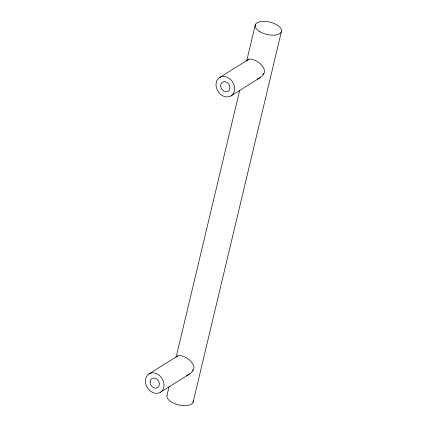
<?xml version="1.0" encoding="UTF-8"?>
<svg xmlns="http://www.w3.org/2000/svg" width="427" height="427" viewBox="0 0 427 427"><rect width="100%" height="100%" fill="white"/><g stroke="black" fill="none" stroke-linecap="round" stroke-linejoin="round"><path stroke-width="0.64" d="M167.085 395.092L169.092 386.659M176.052 357.463L239.728 90.161M246.683 60.965L255.341 24.633M160.445 392.253A10.803 8.657 57.9 0 0 158.23 374.538A10.803 8.657 57.9 0 0 145.495 382.469A10.803 8.657 57.9 0 0 160.445 392.253L189.353 374.159L191.739 372.248L192.929 369.777M231.05 95.883A10.803 8.657 57.9 0 0 228.835 78.168A10.803 8.657 57.9 0 0 216.105 86.099A10.803 8.657 57.9 0 0 231.05 95.883L259.958 77.783L262.343 75.873L263.534 73.407M193.063 402.367L281.324 31.908M263.251 74.581L264.019 73.572L264.676 71.149C263.416 64.493 256.339 59.86 249.923 59.017L248.477 59.47L219.606 77.549M192.646 370.951L193.415 369.942L194.071 367.519C192.812 360.863 185.729 356.23 179.319 355.387L177.867 355.84L149.002 373.919M247.516 60.485L248.477 59.47M176.906 356.855L177.867 355.84M259.958 77.783L257.177 79.07M189.353 374.159L186.572 375.44M193.271 400.723A13.509 6.341 13.4 0 1 179.228 405.042A13.509 6.341 13.4 0 1 167.101 395.098M259.627 31.55A13.509 6.341 13.4 0 0 281.308 31.902A13.509 6.341 13.4 0 0 264.062 21.35A13.509 6.341 13.4 0 0 259.627 31.55M150.074 381.797A5.402 4.329 57.9 0 0 156.821 388.026A5.402 4.329 57.9 0 0 157.28 379.443A5.402 4.329 57.9 0 0 150.074 381.797M220.674 85.832A5.402 4.329 57.9 0 0 227.756 91.527A5.402 4.329 57.9 0 0 227.559 82.79A5.402 4.329 57.9 0 0 220.674 85.832"/></g></svg>
